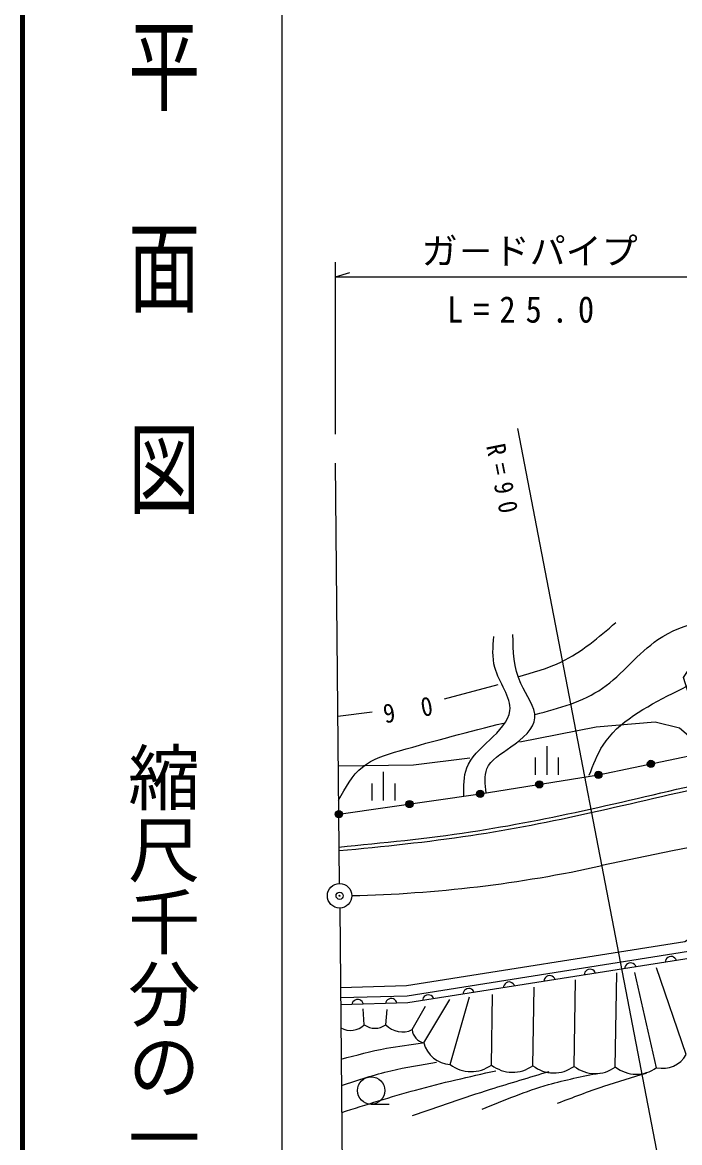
# Model space of a CAD drawing. Units: millimetres, scale not verified. Extents: x 40000 to 680000, y 20000 to 380000.
# Drawn here: x 40000 to 85622, y 263177 to 340876 of the extents above; entities that cross this region are included whole.
import ezdxf
from ezdxf.enums import TextEntityAlignment as Align

# ---------------------------------------------------------------- set-up
doc = ezdxf.new("R2010")
doc.units = ezdxf.units.MM
doc.header["$LTSCALE"] = 1000
doc.header["$PDMODE"] = 32
doc.header["$PDSIZE"] = 500
for name, color, linetype, lineweight in [('M-BGD', 7, 'Continuous', 25), ('M-TTL', 2, 'Continuous', 140), ('M-TTL-BAND', 7, 'Continuous', 25)]:
    doc.layers.add(name, color=color, linetype=linetype, lineweight=lineweight)
doc.layers.add('M-OTRS', color=6, linetype='Continuous')
doc.styles.add('@ＭＳ ゴシック', font='')
doc.styles.add('ＭＳ ゴシック', font='')
doc.styles.get('@ＭＳ ゴシック').set_extended_font_data('@MS Gothic')
doc.styles.get('ＭＳ ゴシック').set_extended_font_data('MS Gothic')

msp = doc.modelspace()

# ---------------------------------------------------------------- linework, layer by layer
at = {"layer": 'M-BGD'}
for p, q in [((61724, 312313), (61724, 324238)), ((61724, 323238), (62724, 323518)), ((61724, 323238), (87824, 323238)), ((86026, 252277), (74399, 312711)), ((62013, 281147), (61724, 310313)), ((69307, 293950), (73034, 294960)), ((61898, 292761), (64282, 293054)), ((76395, 290679), (76395, 288679)), ((75595, 289879), (75595, 288679)), ((77195, 289879), (77195, 288679)), ((79984, 288684), (87274, 290202)), ((65053, 288894), (65053, 286894)), ((71783, 287367), (79984, 288684)), ((64253, 288094), (64253, 286894)), ((65853, 288094), (65853, 286894)), ((61965, 285951), (71783, 287367)), ((62029, 279447), (62295, 252674)), ((86088, 269291), (84008, 275302)), ((78293, 268466), (78389, 274458)), ((81159, 268420), (81264, 274963)), ((84025, 268374), (82504, 274973)), ((75428, 268512), (75515, 273953)), ((67862, 270094), (69677, 273094)), ((69696, 268603), (71040, 273282)), ((72562, 268558), (72640, 273448)), ((63735, 271355), (63658, 272462)), ((65226, 271355), (65325, 272419)), ((67060, 271011), (67983, 272629)), ((64213, 265834), (65463, 265834))]:
    msp.add_line(p, q, dxfattribs=at)
for points in [[(74538, 290972), (79829, 292017), (83936, 292365), (85607, 291947), (87487, 290346), (85885, 295428), (86721, 296681), (89227, 297238), (95006, 297377), (100784, 296751), (104195, 296751), (111301, 298074), (117218, 300371), (120508, 301565)], [(61932, 289300), (67158, 289371), (71057, 289859)], [(62072, 273934), (66656, 274062), (85980, 277120), (89880, 279601), (93007, 281495), (96275, 282480), (108601, 284161), (123163, 285536), (141534, 286738), (154976, 287253), (165958, 287339)], [(62091, 273235), (66721, 273364), (86233, 276451), (90249, 279006), (93294, 280850), (96424, 281793), (108681, 283466), (123219, 284838), (141570, 286039), (154992, 286553), (165963, 286639)], [(165967, 286139), (155004, 286054), (141596, 285539), (123259, 284340), (108739, 282969), (96531, 281303), (93498, 280390), (90513, 278581), (86413, 275974), (66767, 272865), (62105, 272735)], [(85405, 275814), (85359, 275904), (85299, 275975), (85207, 276042), (85121, 276077), (85021, 276093), (84894, 276073), (84805, 276027), (84733, 275967), (84667, 275875), (84632, 275789), (84615, 275689)], [(79792, 274926), (79745, 275016), (79685, 275087), (79594, 275154), (79507, 275189), (79408, 275205), (79281, 275185), (79191, 275139), (79120, 275079), (79053, 274987), (79018, 274901), (79002, 274801)], [(82599, 275370), (82552, 275460), (82492, 275531), (82401, 275598), (82314, 275633), (82214, 275649), (82088, 275629), (81998, 275583), (81926, 275523), (81860, 275431), (81825, 275345), (81808, 275245)], [(74179, 274038), (74132, 274127), (74072, 274199), (73981, 274265), (73894, 274300), (73794, 274317), (73668, 274297), (73578, 274250), (73507, 274190), (73440, 274099), (73405, 274012), (73389, 273913)], [(76985, 274482), (76939, 274572), (76879, 274643), (76787, 274710), (76701, 274744), (76601, 274761), (76475, 274741), (76385, 274694), (76313, 274635), (76247, 274543), (76212, 274457), (76195, 274357)], [(71372, 273593), (71326, 273683), (71266, 273755), (71174, 273821), (71088, 273856), (70988, 273873), (70861, 273853), (70772, 273806), (70700, 273746), (70633, 273655), (70599, 273568), (70582, 273468)], [(63670, 272778), (63636, 272874), (63585, 272952), (63503, 273030), (63422, 273076), (63325, 273105), (63197, 273101), (63102, 273067), (63023, 273017), (62946, 272934), (62900, 272853), (62871, 272756)], [(66001, 272843), (65967, 272939), (65917, 273017), (65834, 273095), (65753, 273141), (65656, 273170), (65528, 273166), (65433, 273132), (65355, 273081), (65277, 272999), (65231, 272918), (65202, 272821)], [(68566, 273149), (68519, 273239), (68459, 273311), (68367, 273377), (68281, 273412), (68181, 273429), (68055, 273409), (67965, 273362), (67893, 273302), (67827, 273211), (67792, 273124), (67775, 273024)]]:
    msp.add_lwpolyline(points, dxfattribs=at)
for centre, radius in [((83629, 289443), 250), ((83629, 289443), 220), ((83629, 289443), 190), ((83629, 289443), 160), ((83629, 289443), 130), ((83629, 289443), 100), ((83629, 289443), 70), ((83629, 289443), 40), ((83629, 289443), 10), ((75883, 288025), 250), ((79984, 288684), 250), ((79984, 288684), 220), ((79984, 288684), 190), ((79984, 288684), 160), ((79984, 288684), 130), ((79984, 288684), 100), ((79984, 288684), 70), ((79984, 288684), 40), ((79984, 288684), 10), ((71783, 287367), 250), ((71783, 287367), 220), ((71783, 287367), 190), ((71783, 287367), 160), ((71783, 287367), 130), ((75883, 288025), 220), ((75883, 288025), 190), ((75883, 288025), 160), ((75883, 288025), 130), ((75883, 288025), 100), ((75883, 288025), 70), ((75883, 288025), 40), ((75883, 288025), 10), ((66874, 286659), 250), ((66874, 286659), 220), ((66874, 286659), 190), ((66874, 286659), 160), ((66874, 286659), 130), ((66874, 286659), 100), ((66874, 286659), 70), ((71783, 287367), 100), ((71783, 287367), 70), ((71783, 287367), 40), ((71783, 287367), 10), ((61965, 285951), 250), ((61965, 285951), 220), ((61965, 285951), 190), ((61965, 285951), 160), ((61965, 285951), 130), ((61965, 285951), 100), ((61965, 285951), 70), ((61965, 285951), 40), ((61965, 285951), 10), ((66874, 286659), 40), ((66874, 286659), 10), ((62021, 280297), 850), ((62021, 280297), 34), ((64213, 266784), 950)]:
    msp.add_circle(centre, radius, dxfattribs=at)
for centre, radius, start, end in [((160275, -89089), 380000, 90.1275, 102.1597), ((60928, 370291), 90000, 271.23714, 282.38646), ((62771, 272323), 1366, 241.13483, 314.87463), ((64481, 272348), 1242, 233.1301, 306.8699), ((66372, 272405), 1555, 222.51045, 296.25024), ((68072, 271087), 1015, 184.31604, 258.05582), ((69773, 270571), 1969, 194.03624, 267.77603), ((84445, 270208), 1882, 257.09259, 330.83239), ((71160, 270491), 2388, 232.21346, 305.95325), ((74025, 270445), 2388, 232.21346, 305.95325), ((76891, 270399), 2388, 232.21346, 305.95325), ((79757, 270353), 2388, 232.21346, 305.95325), ((82622, 270308), 2388, 232.21346, 305.95325)]:
    msp.add_arc(centre, radius, start, end, dxfattribs=at)
for points, knots in [([(79346, 288655), (79626, 289384), (79906, 290112), (80310, 290744), (81368, 292394), (83280, 293380), (85132, 294334), (88038, 295829), (90799, 297245), (93758, 298137), (97521, 299272), (101605, 299560), (105544, 300334), (109894, 301189), (114068, 302636), (118241, 304084)], [0, 0, 0, 0, 1, 1, 1, 2, 2, 2, 3, 3, 3, 4, 4, 4, 5, 5, 5, 5]), ([(75604, 292870), (77256, 293313), (78908, 293756), (80265, 294691), (81654, 295649), (82733, 297124), (84122, 298066), (85919, 299286), (88237, 299614), (90497, 299888), (94399, 300360), (98131, 300667), (101847, 301352), (104962, 301925), (108066, 302764), (111169, 303602)], [0, 0, 0, 0, 1, 1, 1, 2, 2, 2, 3, 3, 3, 4, 4, 4, 5, 5, 5, 5]), ([(74394, 295483), (75435, 295775), (76476, 296067), (77428, 296529), (78807, 297199), (80001, 298224), (81195, 299250)], [0, 0, 0, 0, 1, 1, 1, 2, 2, 2, 2]), ([(72191, 287433), (72124, 288029), (72057, 288625), (72240, 289093), (72490, 289732), (73206, 290132), (73911, 290624), (74725, 291194), (75524, 291885), (75582, 292643), (75638, 293384), (74988, 294187), (74607, 295010), (74093, 296123), (74072, 297272), (74050, 298422)], [0, 0, 0, 0, 1, 1, 1, 2, 2, 2, 3, 3, 3, 4, 4, 4, 5, 5, 5, 5]), ([(70640, 287202), (70634, 287891), (70628, 288580), (70848, 289162), (71129, 289907), (71782, 290477), (72449, 291112), (73097, 291729), (73758, 292406), (73841, 293131), (73948, 294067), (73089, 295081), (72797, 296124), (72598, 296835), (72663, 297559), (72727, 298283)], [0, 0, 0, 0, 1, 1, 1, 2, 2, 2, 3, 3, 3, 4, 4, 4, 5, 5, 5, 5]), ([(61955, 286921), (62424, 287786), (62893, 288651), (63603, 289227), (64307, 289796), (65247, 290082), (66175, 290352), (68648, 291070), (71027, 291675), (73407, 292280)], [0, 0, 0, 0, 1, 1, 1, 2, 2, 2, 3, 3, 3, 3]), ([(61961, 283675), (65016, 283973), (68070, 284272), (71102, 284729), (73888, 285149), (76655, 285702), (79409, 286309), (82327, 286952), (85229, 287655), (88145, 288298), (91257, 288988), (94388, 289595), (97530, 290126), (100150, 290569), (102779, 290960), (105413, 291304), (107779, 291614), (110149, 291885), (112520, 292157)], [0, 0, 0, 0, 1, 1, 1, 2, 2, 2, 3, 3, 3, 4, 4, 4, 5, 5, 5, 6, 6, 6, 6]), ([(61990, 283426), (65047, 283725), (68105, 284024), (71140, 284482), (73930, 284902), (76702, 285457), (79460, 286064), (82378, 286708), (85280, 287410), (88197, 288053), (91306, 288743), (94433, 289349), (97573, 289880), (100190, 290322), (102815, 290713), (105447, 291057), (107811, 291366), (110180, 291637), (112549, 291909)], [0, 0, 0, 0, 1, 1, 1, 2, 2, 2, 3, 3, 3, 4, 4, 4, 5, 5, 5, 6, 6, 6, 6]), ([(62133, 268966), (63172, 269242), (64210, 269517), (65264, 269716), (66097, 269873), (66939, 269982), (67782, 270091)], [0, 0, 0, 0, 1, 1, 1, 2, 2, 2, 2]), ([(62151, 267143), (63288, 267515), (64425, 267886), (65585, 268162), (66627, 268410), (67686, 268581), (68746, 268752)], [0, 0, 0, 0, 1, 1, 1, 2, 2, 2, 2]), ([(62170, 265267), (63873, 265810), (65577, 266353), (67300, 266823), (69142, 267325), (71007, 267744), (72871, 268162)], [0, 0, 0, 0, 1, 1, 1, 2, 2, 2, 2]), ([(67085, 265055), (68884, 265678), (70682, 266301), (72496, 266876), (73848, 267305), (75208, 267707), (76568, 268109)], [0, 0, 0, 0, 1, 1, 1, 2, 2, 2, 2]), ([(71907, 265484), (73425, 266115), (74943, 266746), (76514, 267198), (77674, 267531), (78862, 267766), (80050, 268002)], [0, 0, 0, 0, 1, 1, 1, 2, 2, 2, 2]), ([(77157, 265912), (78224, 266320), (79290, 266727), (80372, 267091), (81346, 267418), (82332, 267710), (83318, 268002)], [0, 0, 0, 0, 1, 1, 1, 2, 2, 2, 2])]:
    msp.add_open_spline(points, degree=3, knots=knots, dxfattribs=at)
at = {"layer": 'M-OTRS'}
msp.add_point((62021, 280297), dxfattribs=at)
at = {"layer": 'M-TTL'}
msp.add_line((40000, 380000), (40000, 20000), dxfattribs=at)
at = {"layer": 'M-TTL-BAND'}
msp.add_line((58000, 370000), (58000, 20000), dxfattribs=at)

# ---------------------------------------------------------------- texts
at = {"layer": 'M-BGD', "style": 'ＭＳ ゴシック'}
msp.add_text('ガ－ドパイプ', height=1833, dxfattribs=at).set_placement((67714, 323551), align=Align.BOTTOM_LEFT)
at = {"layer": 'M-BGD', "insert": (69477, 320023), "char_height": 1833, "attachment_point": 7, "style": 'ＭＳ ゴシック'}
msp.add_mtext('\\T1.62;\\W0.9;L=25.0', dxfattribs=at)
at = {"layer": 'M-BGD', "char_height": 1320, "attachment_point": 7, "style": 'ＭＳ ゴシック'}
for s, insert, rotation in [('\\T1.67;\\W0.9;R=90', (72172, 311498), 281.3), ('\\T3.27;\\W0.9;90', (65177, 292236), 9.9)]:
    msp.add_mtext(s, dxfattribs=dict(at, insert=insert, rotation=rotation))
at = {"layer": 'M-TTL-BAND', "style": '@ＭＳ ゴシック', "width": 1.4}
msp.add_text('平  面  図', height=3666, rotation=270, dxfattribs=at).set_placement((49777, 306475), align=Align.MIDDLE_RIGHT)
at = {"layer": 'M-TTL-BAND', "style": '@ＭＳ ゴシック'}
msp.add_text('縮尺千分の一', height=3666, rotation=270, dxfattribs=at).set_placement((49777, 261030), align=Align.MIDDLE_RIGHT)

doc.saveas('drawing.dxf')
